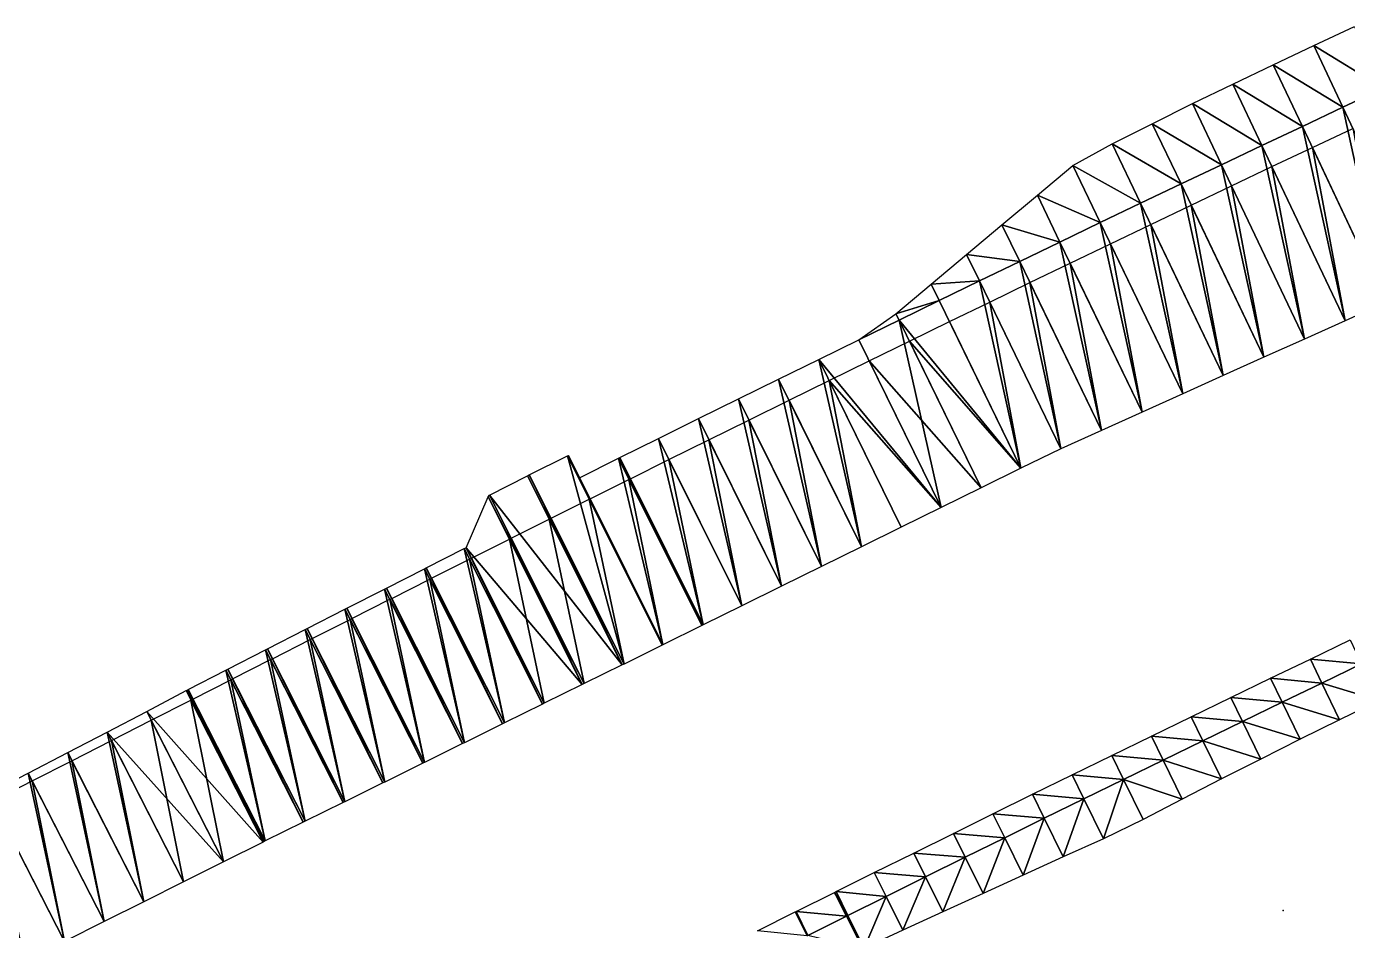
# Model space of a CAD drawing. Header units: metres. Extents: x 1882598 to 1885460, y 3171405 to 3171756.
# Drawn here: x 1882977.83 to 1883007.59, y 3171549.77 to 3171570.13 of the extents above; entities that cross this region are included whole.
import ezdxf

# ---------------------------------------------------------------- set-up
doc = ezdxf.new("R2010")
doc.units = ezdxf.units.M
doc.header["$MEASUREMENT"] = 0
doc.layers.add('Triangles surfaces projet', color=7, linetype='Continuous', true_color=0x848484)

msp = doc.modelspace()

# ---------------------------------------------------------------- linework, layer by layer
msp.add_point((1883006.136, 3171550.226, 154.496))
at = {"layer": 'Triangles surfaces projet'}
for points in [[(1883006.829, 3171569.699, 152.492), (1883007.744, 3171570.131, 152.474), (1883008.397, 3171568.739, 153.499), (1883006.829, 3171569.699, 152.492)], [(1883006.829, 3171569.699, 152.492), (1883007.484, 3171568.31, 153.515), (1883005.916, 3171569.265, 152.51), (1883006.829, 3171569.699, 152.492)], [(1883008.397, 3171568.739, 153.499), (1883007.484, 3171568.31, 153.515), (1883006.829, 3171569.699, 152.492), (1883008.397, 3171568.739, 153.499)], [(1883005.916, 3171569.265, 152.51), (1883006.571, 3171567.88, 153.531), (1883005.003, 3171568.83, 152.528), (1883005.916, 3171569.265, 152.51)], [(1883006.571, 3171567.88, 153.531), (1883005.916, 3171569.265, 152.51), (1883007.484, 3171568.31, 153.515), (1883006.571, 3171567.88, 153.531)], [(1883005.659, 3171567.449, 153.547), (1883004.093, 3171568.392, 152.548), (1883005.003, 3171568.83, 152.528), (1883005.659, 3171567.449, 153.547)], [(1883005.659, 3171567.449, 153.547), (1883005.003, 3171568.83, 152.528), (1883006.571, 3171567.88, 153.531), (1883005.659, 3171567.449, 153.547)], [(1883009.36, 3171564.329, 153.517), (1883007.484, 3171568.31, 153.515), (1883008.397, 3171568.739, 153.499), (1883009.36, 3171564.329, 153.517)], [(1883004.748, 3171567.017, 153.563), (1883003.189, 3171567.941, 152.576), (1883004.093, 3171568.392, 152.548), (1883004.748, 3171567.017, 153.563)], [(1883004.748, 3171567.017, 153.563), (1883004.093, 3171568.392, 152.548), (1883005.659, 3171567.449, 153.547), (1883004.748, 3171567.017, 153.563)], [(1883007.484, 3171568.31, 153.515), (1883008.446, 3171563.917, 153.536), (1883006.571, 3171567.88, 153.531), (1883007.484, 3171568.31, 153.515)], [(1883009.36, 3171564.329, 153.517), (1883008.446, 3171563.917, 153.536), (1883007.484, 3171568.31, 153.515), (1883009.36, 3171564.329, 153.517)], [(1883003.838, 3171566.583, 153.579), (1883002.285, 3171567.489, 152.604), (1883003.189, 3171567.941, 152.576), (1883003.838, 3171566.583, 153.579)], [(1883004.748, 3171567.017, 153.563), (1883003.838, 3171566.583, 153.579), (1883003.189, 3171567.941, 152.576), (1883004.748, 3171567.017, 153.563)], [(1883005.659, 3171567.449, 153.547), (1883006.571, 3171567.88, 153.531), (1883007.532, 3171563.505, 153.554), (1883005.659, 3171567.449, 153.547)], [(1883007.532, 3171563.505, 153.554), (1883006.571, 3171567.88, 153.531), (1883008.446, 3171563.917, 153.536), (1883007.532, 3171563.505, 153.554)], [(1883007.708, 3171567.835, 153.865), (1883008.446, 3171563.917, 153.886), (1883006.796, 3171567.405, 153.882), (1883007.708, 3171567.835, 153.865)], [(1883002.285, 3171567.489, 152.604), (1883002.928, 3171566.149, 153.595), (1883001.402, 3171566.996, 152.662), (1883002.285, 3171567.489, 152.604)], [(1883003.838, 3171566.583, 153.579), (1883002.928, 3171566.149, 153.595), (1883002.285, 3171567.489, 152.604), (1883003.838, 3171566.583, 153.579)], [(1883005.659, 3171567.449, 153.547), (1883006.618, 3171563.092, 153.572), (1883004.748, 3171567.017, 153.563), (1883005.659, 3171567.449, 153.547)], [(1883006.618, 3171563.092, 153.572), (1883005.659, 3171567.449, 153.547), (1883007.532, 3171563.505, 153.554), (1883006.618, 3171563.092, 153.572)], [(1883006.796, 3171567.405, 153.882), (1883007.532, 3171563.505, 153.904), (1883005.885, 3171566.974, 153.898), (1883006.796, 3171567.405, 153.882)], [(1883008.446, 3171563.917, 153.886), (1883007.532, 3171563.505, 153.904), (1883006.796, 3171567.405, 153.882), (1883008.446, 3171563.917, 153.886)], [(1883000.602, 3171566.33, 152.847), (1883001.402, 3171566.996, 152.662), (1883002.019, 3171565.713, 153.611), (1883000.602, 3171566.33, 152.847)], [(1883001.402, 3171566.996, 152.662), (1883002.928, 3171566.149, 153.595), (1883002.019, 3171565.713, 153.611), (1883001.402, 3171566.996, 152.662)], [(1883004.748, 3171567.017, 153.563), (1883005.704, 3171562.68, 153.59), (1883003.838, 3171566.583, 153.579), (1883004.748, 3171567.017, 153.563)], [(1883005.704, 3171562.68, 153.59), (1883004.748, 3171567.017, 153.563), (1883006.618, 3171563.092, 153.572), (1883005.704, 3171562.68, 153.59)], [(1883005.885, 3171566.974, 153.898), (1883006.618, 3171563.092, 153.922), (1883004.975, 3171566.542, 153.914), (1883005.885, 3171566.974, 153.898)], [(1883007.532, 3171563.505, 153.904), (1883006.618, 3171563.092, 153.922), (1883005.885, 3171566.974, 153.898), (1883007.532, 3171563.505, 153.904)], [(1883002.928, 3171566.149, 153.595), (1883003.838, 3171566.583, 153.579), (1883004.79, 3171562.268, 153.609), (1883002.928, 3171566.149, 153.595)], [(1883004.79, 3171562.268, 153.609), (1883003.838, 3171566.583, 153.579), (1883005.704, 3171562.68, 153.59), (1883004.79, 3171562.268, 153.609)], [(1883004.975, 3171566.542, 153.914), (1883005.704, 3171562.68, 153.94), (1883004.065, 3171566.108, 153.931), (1883004.975, 3171566.542, 153.914)], [(1883006.618, 3171563.092, 153.922), (1883005.704, 3171562.68, 153.94), (1883004.975, 3171566.542, 153.914), (1883006.618, 3171563.092, 153.922)], [(1883000.602, 3171566.33, 152.847), (1883001.111, 3171565.276, 153.627), (1882999.803, 3171565.664, 153.032), (1883000.602, 3171566.33, 152.847)], [(1883000.602, 3171566.33, 152.847), (1883002.019, 3171565.713, 153.611), (1883001.111, 3171565.276, 153.627), (1883000.602, 3171566.33, 152.847)], [(1883003.876, 3171561.856, 153.627), (1883002.019, 3171565.713, 153.611), (1883002.928, 3171566.149, 153.595), (1883003.876, 3171561.856, 153.627)], [(1883002.928, 3171566.149, 153.595), (1883004.79, 3171562.268, 153.609), (1883003.876, 3171561.856, 153.627), (1883002.928, 3171566.149, 153.595)], [(1883004.065, 3171566.108, 153.931), (1883004.79, 3171562.268, 153.959), (1883003.156, 3171565.673, 153.947), (1883004.065, 3171566.108, 153.931)], [(1883005.704, 3171562.68, 153.94), (1883004.79, 3171562.268, 153.959), (1883004.065, 3171566.108, 153.931), (1883005.704, 3171562.68, 153.94)], [(1883000.204, 3171564.838, 153.644), (1882999.006, 3171564.997, 153.216), (1882999.803, 3171565.664, 153.032), (1883000.204, 3171564.838, 153.644)], [(1883001.111, 3171565.276, 153.627), (1883000.204, 3171564.838, 153.644), (1882999.803, 3171565.664, 153.032), (1883001.111, 3171565.276, 153.627)], [(1883002.019, 3171565.713, 153.611), (1883002.962, 3171561.444, 153.645), (1883001.111, 3171565.276, 153.627), (1883002.019, 3171565.713, 153.611)], [(1883003.876, 3171561.856, 153.627), (1883002.962, 3171561.444, 153.645), (1883002.019, 3171565.713, 153.611), (1883003.876, 3171561.856, 153.627)], [(1883003.156, 3171565.673, 153.947), (1883003.876, 3171561.856, 153.977), (1883002.248, 3171565.237, 153.963), (1883003.156, 3171565.673, 153.947)], [(1883004.79, 3171562.268, 153.959), (1883003.876, 3171561.856, 153.977), (1883003.156, 3171565.673, 153.947), (1883004.79, 3171562.268, 153.959)], [(1883002.048, 3171561.031, 153.663), (1883000.204, 3171564.838, 153.644), (1883001.111, 3171565.276, 153.627), (1883002.048, 3171561.031, 153.663)], [(1883001.111, 3171565.276, 153.627), (1883002.962, 3171561.444, 153.645), (1883002.048, 3171561.031, 153.663), (1883001.111, 3171565.276, 153.627)], [(1883002.248, 3171565.237, 153.963), (1883002.962, 3171561.444, 153.995), (1883001.341, 3171564.8, 153.98), (1883002.248, 3171565.237, 153.963)], [(1883003.876, 3171561.856, 153.977), (1883002.962, 3171561.444, 153.995), (1883002.248, 3171565.237, 153.963), (1883003.876, 3171561.856, 153.977)], [(1882999.297, 3171564.399, 153.66), (1882998.21, 3171564.33, 153.401), (1882999.006, 3171564.997, 153.216), (1882999.297, 3171564.399, 153.66)], [(1882999.297, 3171564.399, 153.66), (1882999.006, 3171564.997, 153.216), (1883000.204, 3171564.838, 153.644), (1882999.297, 3171564.399, 153.66)], [(1883001.134, 3171560.619, 153.681), (1882999.297, 3171564.399, 153.66), (1883000.204, 3171564.838, 153.644), (1883001.134, 3171560.619, 153.681)], [(1883000.204, 3171564.838, 153.644), (1883002.048, 3171561.031, 153.663), (1883001.134, 3171560.619, 153.681), (1883000.204, 3171564.838, 153.644)], [(1883001.341, 3171564.8, 153.98), (1883002.048, 3171561.031, 154.013), (1883000.434, 3171564.362, 153.996), (1883001.341, 3171564.8, 153.98)], [(1883002.962, 3171561.444, 153.995), (1883002.048, 3171561.031, 154.013), (1883001.341, 3171564.8, 153.98), (1883002.962, 3171561.444, 153.995)], [(1882998.21, 3171564.33, 153.401), (1882998.391, 3171563.959, 153.676), (1882997.415, 3171563.662, 153.585), (1882998.21, 3171564.33, 153.401)], [(1882998.391, 3171563.959, 153.676), (1882998.21, 3171564.33, 153.401), (1882999.297, 3171564.399, 153.66), (1882998.391, 3171563.959, 153.676)], [(1882999.297, 3171564.399, 153.66), (1883000.233, 3171560.182, 153.7), (1882998.391, 3171563.959, 153.676), (1882999.297, 3171564.399, 153.66)], [(1883001.134, 3171560.619, 153.681), (1883000.233, 3171560.182, 153.7), (1882999.297, 3171564.399, 153.66), (1883001.134, 3171560.619, 153.681)], [(1883000.434, 3171564.362, 153.996), (1883001.134, 3171560.619, 154.031), (1882999.528, 3171563.923, 154.012), (1883000.434, 3171564.362, 153.996)], [(1883002.048, 3171561.031, 154.013), (1883001.134, 3171560.619, 154.031), (1883000.434, 3171564.362, 153.996), (1883002.048, 3171561.031, 154.013)], [(1882997.485, 3171563.518, 153.692), (1882997.415, 3171563.662, 153.585), (1882998.391, 3171563.959, 153.676), (1882997.485, 3171563.518, 153.692)], [(1882997.485, 3171563.518, 153.692), (1882998.391, 3171563.959, 153.676), (1883000.233, 3171560.182, 153.7), (1882997.485, 3171563.518, 153.692)], [(1882999.528, 3171563.923, 154.012), (1883000.233, 3171560.182, 154.05), (1882998.623, 3171563.483, 154.029), (1882999.528, 3171563.923, 154.012)], [(1883001.134, 3171560.619, 154.031), (1883000.233, 3171560.182, 154.05), (1882999.528, 3171563.923, 154.012), (1883001.134, 3171560.619, 154.031)], [(1882997.415, 3171563.662, 153.585), (1882997.485, 3171563.518, 153.692), (1882996.581, 3171563.076, 153.708), (1882997.415, 3171563.662, 153.585)], [(1882998.435, 3171559.296, 153.736), (1882996.581, 3171563.076, 153.708), (1882997.485, 3171563.518, 153.692), (1882998.435, 3171559.296, 153.736)], [(1883000.233, 3171560.182, 153.7), (1882999.334, 3171559.739, 153.718), (1882997.485, 3171563.518, 153.692), (1883000.233, 3171560.182, 153.7)], [(1882998.435, 3171559.296, 153.736), (1882997.485, 3171563.518, 153.692), (1882999.334, 3171559.739, 153.718), (1882998.435, 3171559.296, 153.736)], [(1882998.623, 3171563.483, 154.029), (1883000.233, 3171560.182, 154.05), (1882997.718, 3171563.042, 154.045), (1882998.623, 3171563.483, 154.029)], [(1882998.435, 3171559.296, 153.736), (1882995.677, 3171562.633, 153.724), (1882996.581, 3171563.076, 153.708), (1882998.435, 3171559.296, 153.736)], [(1882997.718, 3171563.042, 154.045), (1882999.334, 3171559.739, 154.068), (1882996.814, 3171562.6, 154.061), (1882997.718, 3171563.042, 154.045)], [(1883000.233, 3171560.182, 154.05), (1882999.334, 3171559.739, 154.068), (1882997.718, 3171563.042, 154.045), (1883000.233, 3171560.182, 154.05)], [(1882996.637, 3171558.409, 153.773), (1882994.773, 3171562.189, 153.74), (1882995.677, 3171562.633, 153.724), (1882996.637, 3171558.409, 153.773)], [(1882997.536, 3171558.852, 153.755), (1882995.677, 3171562.633, 153.724), (1882998.435, 3171559.296, 153.736), (1882997.536, 3171558.852, 153.755)], [(1882996.637, 3171558.409, 153.773), (1882995.677, 3171562.633, 153.724), (1882997.536, 3171558.852, 153.755), (1882996.637, 3171558.409, 153.773)], [(1882996.814, 3171562.6, 154.061), (1882998.435, 3171559.296, 154.086), (1882995.911, 3171562.157, 154.078), (1882996.814, 3171562.6, 154.061)], [(1882999.334, 3171559.739, 154.068), (1882998.435, 3171559.296, 154.086), (1882996.814, 3171562.6, 154.061), (1882999.334, 3171559.739, 154.068)], [(1882994.773, 3171562.189, 153.74), (1882995.739, 3171557.966, 153.791), (1882993.871, 3171561.745, 153.756), (1882994.773, 3171562.189, 153.74)], [(1882995.739, 3171557.966, 153.791), (1882994.773, 3171562.189, 153.74), (1882996.637, 3171558.409, 153.773), (1882995.739, 3171557.966, 153.791)], [(1882995.911, 3171562.157, 154.078), (1882996.637, 3171558.409, 154.123), (1882995.008, 3171561.713, 154.094), (1882995.911, 3171562.157, 154.078)], [(1882997.536, 3171558.852, 154.105), (1882996.637, 3171558.409, 154.123), (1882995.911, 3171562.157, 154.078), (1882997.536, 3171558.852, 154.105)], [(1882998.435, 3171559.296, 154.086), (1882997.536, 3171558.852, 154.105), (1882995.911, 3171562.157, 154.078), (1882998.435, 3171559.296, 154.086)], [(1882993.871, 3171561.745, 153.756), (1882994.84, 3171557.523, 153.809), (1882992.968, 3171561.299, 153.772), (1882993.871, 3171561.745, 153.756)], [(1882995.739, 3171557.966, 153.791), (1882994.84, 3171557.523, 153.809), (1882993.871, 3171561.745, 153.756), (1882995.739, 3171557.966, 153.791)], [(1882995.008, 3171561.713, 154.094), (1882995.739, 3171557.966, 154.141), (1882994.106, 3171561.268, 154.111), (1882995.008, 3171561.713, 154.094)], [(1882996.637, 3171558.409, 154.123), (1882995.739, 3171557.966, 154.141), (1882995.008, 3171561.713, 154.094), (1882996.637, 3171558.409, 154.123)], [(1882992.067, 3171560.853, 153.788), (1882992.968, 3171561.299, 153.772), (1882993.942, 3171557.08, 153.828), (1882992.067, 3171560.853, 153.788)], [(1882994.84, 3171557.523, 153.809), (1882993.942, 3171557.08, 153.828), (1882992.968, 3171561.299, 153.772), (1882994.84, 3171557.523, 153.809)], [(1882994.106, 3171561.268, 154.111), (1882994.84, 3171557.523, 154.159), (1882993.205, 3171560.822, 154.127), (1882994.106, 3171561.268, 154.111)], [(1882995.739, 3171557.966, 154.141), (1882994.84, 3171557.523, 154.159), (1882994.106, 3171561.268, 154.111), (1882995.739, 3171557.966, 154.141)], [(1882993.077, 3171556.654, 153.845), (1882991.2, 3171560.422, 153.804), (1882992.067, 3171560.853, 153.788), (1882993.077, 3171556.654, 153.845)], [(1882992.067, 3171560.853, 153.788), (1882993.942, 3171557.08, 153.828), (1882993.077, 3171556.654, 153.845), (1882992.067, 3171560.853, 153.788)], [(1882993.205, 3171560.822, 154.127), (1882993.942, 3171557.08, 154.178), (1882992.304, 3171560.376, 154.143), (1882993.205, 3171560.822, 154.127)], [(1882994.84, 3171557.523, 154.159), (1882993.942, 3171557.08, 154.178), (1882993.205, 3171560.822, 154.127), (1882994.84, 3171557.523, 154.159)], [(1882989.158, 3171560.035, 153.828), (1882990.018, 3171560.461, 153.814), (1882991.291, 3171555.773, 153.88), (1882989.158, 3171560.035, 153.828)], [(1882990.018, 3171560.461, 153.814), (1882990.037, 3171560.47, 153.814), (1882992.148, 3171556.196, 153.864), (1882990.018, 3171560.461, 153.814)], [(1882991.291, 3171555.773, 153.88), (1882990.018, 3171560.461, 153.814), (1882992.148, 3171556.196, 153.864), (1882991.291, 3171555.773, 153.88)], [(1882992.148, 3171556.196, 153.864), (1882990.037, 3171560.47, 153.814), (1882992.167, 3171556.205, 153.863), (1882992.148, 3171556.196, 153.864)], [(1882991.166, 3171560.405, 153.804), (1882992.167, 3171556.205, 153.863), (1882990.288, 3171559.969, 153.82), (1882991.166, 3171560.405, 153.804)], [(1882991.166, 3171560.405, 153.804), (1882991.2, 3171560.422, 153.804), (1882993.043, 3171556.637, 153.846), (1882991.166, 3171560.405, 153.804)], [(1882992.167, 3171556.205, 153.863), (1882991.166, 3171560.405, 153.804), (1882993.043, 3171556.637, 153.846), (1882992.167, 3171556.205, 153.863)], [(1882993.077, 3171556.654, 153.845), (1882993.043, 3171556.637, 153.846), (1882991.2, 3171560.422, 153.804), (1882993.077, 3171556.654, 153.845)], [(1882992.304, 3171560.376, 154.143), (1882993.077, 3171556.654, 154.195), (1882991.437, 3171559.945, 154.159), (1882992.304, 3171560.376, 154.143)], [(1882993.942, 3171557.08, 154.178), (1882993.077, 3171556.654, 154.195), (1882992.304, 3171560.376, 154.143), (1882993.942, 3171557.08, 154.178)], [(1882989.117, 3171560.014, 153.829), (1882991.249, 3171555.753, 153.881), (1882988.263, 3171559.577, 153.843), (1882989.117, 3171560.014, 153.829)], [(1882989.117, 3171560.014, 153.829), (1882989.158, 3171560.035, 153.828), (1882991.249, 3171555.753, 153.881), (1882989.117, 3171560.014, 153.829)], [(1882989.158, 3171560.035, 153.828), (1882991.291, 3171555.773, 153.88), (1882991.249, 3171555.753, 153.881), (1882989.158, 3171560.035, 153.828)], [(1882991.403, 3171559.928, 154.16), (1882992.167, 3171556.205, 154.213), (1882990.526, 3171559.491, 154.175), (1882991.403, 3171559.928, 154.16)], [(1882991.437, 3171559.945, 154.159), (1882993.043, 3171556.637, 154.196), (1882991.403, 3171559.928, 154.16), (1882991.437, 3171559.945, 154.159)], [(1882993.043, 3171556.637, 154.196), (1882992.167, 3171556.205, 154.213), (1882991.403, 3171559.928, 154.16), (1882993.043, 3171556.637, 154.196)], [(1882993.077, 3171556.654, 154.195), (1882993.043, 3171556.637, 154.196), (1882991.437, 3171559.945, 154.159), (1882993.077, 3171556.654, 154.195)], [(1882988.229, 3171559.541, 153.844), (1882990.351, 3171555.31, 153.898), (1882987.733, 3171558.392, 153.867), (1882988.229, 3171559.541, 153.844)], [(1882990.393, 3171555.331, 153.897), (1882988.229, 3171559.541, 153.844), (1882988.263, 3171559.577, 153.843), (1882990.393, 3171555.331, 153.897)], [(1882988.229, 3171559.541, 153.844), (1882990.393, 3171555.331, 153.897), (1882990.351, 3171555.31, 153.898), (1882988.229, 3171559.541, 153.844)], [(1882991.249, 3171555.753, 153.881), (1882990.393, 3171555.331, 153.897), (1882988.263, 3171559.577, 153.843), (1882991.249, 3171555.753, 153.881)], [(1882990.507, 3171559.482, 154.176), (1882991.291, 3171555.773, 154.23), (1882989.649, 3171559.054, 154.19), (1882990.507, 3171559.482, 154.176)], [(1882990.526, 3171559.491, 154.175), (1882992.148, 3171556.196, 154.214), (1882990.507, 3171559.482, 154.176), (1882990.526, 3171559.491, 154.175)], [(1882992.148, 3171556.196, 154.214), (1882991.291, 3171555.773, 154.23), (1882990.507, 3171559.482, 154.176), (1882992.148, 3171556.196, 154.214)], [(1882992.167, 3171556.205, 154.213), (1882992.148, 3171556.196, 154.214), (1882990.526, 3171559.491, 154.175), (1882992.167, 3171556.205, 154.213)], [(1882989.608, 3171559.033, 154.191), (1882990.393, 3171555.331, 154.247), (1882988.751, 3171558.604, 154.205), (1882989.608, 3171559.033, 154.191)], [(1882989.649, 3171559.054, 154.19), (1882991.249, 3171555.753, 154.231), (1882989.608, 3171559.033, 154.191), (1882989.649, 3171559.054, 154.19)], [(1882991.249, 3171555.753, 154.231), (1882990.393, 3171555.331, 154.247), (1882989.608, 3171559.033, 154.191), (1882991.249, 3171555.753, 154.231)], [(1882991.291, 3171555.773, 154.23), (1882991.249, 3171555.753, 154.231), (1882989.649, 3171559.054, 154.19), (1882991.291, 3171555.773, 154.23)], [(1882988.709, 3171558.583, 154.206), (1882989.494, 3171554.888, 154.264), (1882987.853, 3171558.154, 154.22), (1882988.709, 3171558.583, 154.206)], [(1882988.751, 3171558.604, 154.205), (1882990.351, 3171555.31, 154.248), (1882988.709, 3171558.583, 154.206), (1882988.751, 3171558.604, 154.205)], [(1882990.351, 3171555.31, 154.248), (1882989.494, 3171554.888, 154.264), (1882988.709, 3171558.583, 154.206), (1882990.351, 3171555.31, 154.248)], [(1882990.393, 3171555.331, 154.247), (1882990.351, 3171555.31, 154.248), (1882988.751, 3171558.604, 154.205), (1882990.393, 3171555.331, 154.247)], [(1882988.596, 3171554.445, 153.93), (1882986.836, 3171557.938, 153.881), (1882987.691, 3171558.371, 153.868), (1882988.596, 3171554.445, 153.93)], [(1882989.453, 3171554.867, 153.915), (1882987.691, 3171558.371, 153.868), (1882987.733, 3171558.392, 153.867), (1882989.453, 3171554.867, 153.915)], [(1882988.596, 3171554.445, 153.93), (1882987.691, 3171558.371, 153.868), (1882989.453, 3171554.867, 153.915), (1882988.596, 3171554.445, 153.93)], [(1882990.351, 3171555.31, 153.898), (1882989.494, 3171554.888, 153.914), (1882987.733, 3171558.392, 153.867), (1882990.351, 3171555.31, 153.898)], [(1882989.494, 3171554.888, 153.914), (1882989.453, 3171554.867, 153.915), (1882987.733, 3171558.392, 153.867), (1882989.494, 3171554.888, 153.914)], [(1882986.795, 3171557.917, 153.882), (1882987.698, 3171554.002, 153.946), (1882985.941, 3171557.484, 153.895), (1882986.795, 3171557.917, 153.882)], [(1882988.554, 3171554.424, 153.931), (1882986.795, 3171557.917, 153.882), (1882986.836, 3171557.938, 153.881), (1882988.554, 3171554.424, 153.931)], [(1882988.554, 3171554.424, 153.931), (1882987.698, 3171554.002, 153.946), (1882986.795, 3171557.917, 153.882), (1882988.554, 3171554.424, 153.931)], [(1882988.596, 3171554.445, 153.93), (1882988.554, 3171554.424, 153.931), (1882986.836, 3171557.938, 153.881), (1882988.596, 3171554.445, 153.93)], [(1882987.811, 3171558.133, 154.221), (1882988.596, 3171554.445, 154.28), (1882986.955, 3171557.703, 154.235), (1882987.811, 3171558.133, 154.221)], [(1882987.853, 3171558.154, 154.22), (1882989.453, 3171554.867, 154.265), (1882987.811, 3171558.133, 154.221), (1882987.853, 3171558.154, 154.22)], [(1882989.453, 3171554.867, 154.265), (1882988.596, 3171554.445, 154.28), (1882987.811, 3171558.133, 154.221), (1882989.453, 3171554.867, 154.265)], [(1882989.494, 3171554.888, 154.264), (1882989.453, 3171554.867, 154.265), (1882987.853, 3171558.154, 154.22), (1882989.494, 3171554.888, 154.264)], [(1882986.913, 3171557.682, 154.235), (1882987.698, 3171554.002, 154.296), (1882986.058, 3171557.251, 154.249), (1882986.913, 3171557.682, 154.235)], [(1882986.955, 3171557.703, 154.235), (1882988.554, 3171554.424, 154.281), (1882986.913, 3171557.682, 154.235), (1882986.955, 3171557.703, 154.235)], [(1882988.554, 3171554.424, 154.281), (1882987.698, 3171554.002, 154.296), (1882986.913, 3171557.682, 154.235), (1882988.554, 3171554.424, 154.281)], [(1882988.596, 3171554.445, 154.28), (1882988.554, 3171554.424, 154.281), (1882986.955, 3171557.703, 154.235), (1882988.596, 3171554.445, 154.28)], [(1882985.899, 3171557.462, 153.896), (1882986.799, 3171553.559, 153.962), (1882985.046, 3171557.028, 153.909), (1882985.899, 3171557.462, 153.896)], [(1882985.899, 3171557.462, 153.896), (1882985.941, 3171557.484, 153.895), (1882987.656, 3171553.981, 153.947), (1882985.899, 3171557.462, 153.896)], [(1882987.656, 3171553.981, 153.947), (1882986.799, 3171553.559, 153.962), (1882985.899, 3171557.462, 153.896), (1882987.656, 3171553.981, 153.947)], [(1882987.698, 3171554.002, 153.946), (1882987.656, 3171553.981, 153.947), (1882985.941, 3171557.484, 153.895), (1882987.698, 3171554.002, 153.946)], [(1882985.004, 3171557.007, 153.91), (1882985.046, 3171557.028, 153.909), (1882986.758, 3171553.538, 153.962), (1882985.004, 3171557.007, 153.91)], [(1882986.799, 3171553.559, 153.962), (1882986.758, 3171553.538, 153.962), (1882985.046, 3171557.028, 153.909), (1882986.799, 3171553.559, 153.962)], [(1882986.016, 3171557.23, 154.249), (1882986.799, 3171553.559, 154.312), (1882985.161, 3171556.799, 154.263), (1882986.016, 3171557.23, 154.249)], [(1882986.058, 3171557.251, 154.249), (1882987.656, 3171553.981, 154.297), (1882986.016, 3171557.23, 154.249), (1882986.058, 3171557.251, 154.249)], [(1882987.656, 3171553.981, 154.297), (1882986.799, 3171553.559, 154.312), (1882986.016, 3171557.23, 154.249), (1882987.656, 3171553.981, 154.297)], [(1882987.698, 3171554.002, 154.296), (1882987.656, 3171553.981, 154.297), (1882986.058, 3171557.251, 154.249), (1882987.698, 3171554.002, 154.296)], [(1882985.901, 3171553.116, 153.977), (1882984.151, 3171556.571, 153.923), (1882985.004, 3171557.007, 153.91), (1882985.901, 3171553.116, 153.977)], [(1882985.12, 3171556.778, 154.263), (1882985.901, 3171553.116, 154.327), (1882984.265, 3171556.346, 154.277), (1882985.12, 3171556.778, 154.263)], [(1882985.004, 3171557.007, 153.91), (1882986.758, 3171553.538, 153.962), (1882985.901, 3171553.116, 153.977), (1882985.004, 3171557.007, 153.91)], [(1882985.161, 3171556.799, 154.263), (1882986.758, 3171553.538, 154.312), (1882985.12, 3171556.778, 154.263), (1882985.161, 3171556.799, 154.263)], [(1882986.758, 3171553.538, 154.312), (1882985.901, 3171553.116, 154.327), (1882985.12, 3171556.778, 154.263), (1882986.758, 3171553.538, 154.312)], [(1882986.799, 3171553.559, 154.312), (1882986.758, 3171553.538, 154.312), (1882985.161, 3171556.799, 154.263), (1882986.799, 3171553.559, 154.312)], [(1882985.003, 3171552.673, 153.993), (1882983.257, 3171556.114, 153.937), (1882984.11, 3171556.55, 153.924), (1882985.003, 3171552.673, 153.993)], [(1882985.859, 3171553.096, 153.978), (1882984.11, 3171556.55, 153.924), (1882984.151, 3171556.571, 153.923), (1882985.859, 3171553.096, 153.978)], [(1882985.859, 3171553.096, 153.978), (1882985.003, 3171552.673, 153.993), (1882984.11, 3171556.55, 153.924), (1882985.859, 3171553.096, 153.978)], [(1882985.859, 3171553.096, 153.978), (1882984.151, 3171556.571, 153.923), (1882985.901, 3171553.116, 153.977), (1882985.859, 3171553.096, 153.978)], [(1882984.224, 3171556.325, 154.277), (1882985.003, 3171552.673, 154.343), (1882983.369, 3171555.893, 154.29), (1882984.224, 3171556.325, 154.277)], [(1882984.265, 3171556.346, 154.277), (1882985.859, 3171553.096, 154.328), (1882984.224, 3171556.325, 154.277), (1882984.265, 3171556.346, 154.277)], [(1882985.859, 3171553.096, 154.328), (1882985.003, 3171552.673, 154.343), (1882984.224, 3171556.325, 154.277), (1882985.859, 3171553.096, 154.328)], [(1882985.901, 3171553.116, 154.327), (1882985.859, 3171553.096, 154.328), (1882984.265, 3171556.346, 154.277), (1882985.901, 3171553.116, 154.327)], [(1883007.906, 3171555.774, 153.929), (1883006.751, 3171555.885, 153.972), (1883007.647, 3171556.315, 153.953), (1883007.906, 3171555.774, 153.929)], [(1882982.364, 3171555.656, 153.951), (1882983.216, 3171556.093, 153.938), (1882984.105, 3171552.231, 154.009), (1882982.364, 3171555.656, 153.951)], [(1882983.328, 3171555.872, 154.291), (1882984.105, 3171552.231, 154.359), (1882982.474, 3171555.439, 154.304), (1882983.328, 3171555.872, 154.291)], [(1882983.257, 3171556.114, 153.937), (1882984.961, 3171552.653, 153.994), (1882983.216, 3171556.093, 153.938), (1882983.257, 3171556.114, 153.937)], [(1882984.961, 3171552.653, 153.994), (1882984.105, 3171552.231, 154.009), (1882983.216, 3171556.093, 153.938), (1882984.961, 3171552.653, 153.994)], [(1882985.003, 3171552.673, 153.993), (1882984.961, 3171552.653, 153.994), (1882983.257, 3171556.114, 153.937), (1882985.003, 3171552.673, 153.993)], [(1882983.369, 3171555.893, 154.29), (1882984.961, 3171552.653, 154.344), (1882983.328, 3171555.872, 154.291), (1882983.369, 3171555.893, 154.29)], [(1882984.961, 3171552.653, 154.344), (1882984.105, 3171552.231, 154.359), (1882983.328, 3171555.872, 154.291), (1882984.961, 3171552.653, 154.344)], [(1882985.003, 3171552.673, 154.343), (1882984.961, 3171552.653, 154.344), (1882983.369, 3171555.893, 154.29), (1882985.003, 3171552.673, 154.343)], [(1883005.856, 3171555.453, 153.992), (1883006.751, 3171555.885, 153.972), (1883007.011, 3171555.344, 153.948), (1883005.856, 3171555.453, 153.992)], [(1883007.011, 3171555.344, 153.948), (1883006.751, 3171555.885, 153.972), (1883007.906, 3171555.774, 153.929), (1883007.011, 3171555.344, 153.948)], [(1882982.322, 3171555.635, 153.951), (1882983.207, 3171551.788, 154.024), (1882981.471, 3171555.197, 153.965), (1882982.322, 3171555.635, 153.951)], [(1882984.063, 3171552.21, 154.009), (1882982.322, 3171555.635, 153.951), (1882982.364, 3171555.656, 153.951), (1882984.063, 3171552.21, 154.009)], [(1882984.063, 3171552.21, 154.009), (1882983.207, 3171551.788, 154.024), (1882982.322, 3171555.635, 153.951), (1882984.063, 3171552.21, 154.009)], [(1882984.105, 3171552.231, 154.009), (1882984.063, 3171552.21, 154.009), (1882982.364, 3171555.656, 153.951), (1882984.105, 3171552.231, 154.009)], [(1883007.906, 3171555.774, 153.929), (1883008.3, 3171554.954, 153.323), (1883007.011, 3171555.344, 153.948), (1883007.906, 3171555.774, 153.929)], [(1882982.433, 3171555.418, 154.305), (1882983.207, 3171551.788, 154.374), (1882981.579, 3171554.984, 154.319), (1882982.433, 3171555.418, 154.305)], [(1882982.474, 3171555.439, 154.304), (1882984.063, 3171552.21, 154.359), (1882982.433, 3171555.418, 154.305), (1882982.474, 3171555.439, 154.304)], [(1882984.063, 3171552.21, 154.359), (1882983.207, 3171551.788, 154.374), (1882982.433, 3171555.418, 154.305), (1882984.063, 3171552.21, 154.359)], [(1882984.105, 3171552.231, 154.359), (1882984.063, 3171552.21, 154.359), (1882982.474, 3171555.439, 154.304), (1882984.105, 3171552.231, 154.359)], [(1883005.856, 3171555.453, 153.992), (1883006.117, 3171554.913, 153.968), (1883004.961, 3171555.02, 154.011), (1883005.856, 3171555.453, 153.992)], [(1883006.117, 3171554.913, 153.968), (1883005.856, 3171555.453, 153.992), (1883007.011, 3171555.344, 153.948), (1883006.117, 3171554.913, 153.968)], [(1883007.409, 3171554.519, 153.338), (1883006.117, 3171554.913, 153.968), (1883007.011, 3171555.344, 153.948), (1883007.409, 3171554.519, 153.338)], [(1883008.3, 3171554.954, 153.323), (1883007.409, 3171554.519, 153.338), (1883007.011, 3171555.344, 153.948), (1883008.3, 3171554.954, 153.323)], [(1882980.539, 3171554.706, 153.98), (1882981.427, 3171555.174, 153.966), (1882983.162, 3171551.765, 154.025), (1882980.539, 3171554.706, 153.98)], [(1882981.535, 3171554.962, 154.319), (1882982.266, 3171551.317, 154.391), (1882980.64, 3171554.507, 154.334), (1882981.535, 3171554.962, 154.319)], [(1882981.449, 3171555.185, 153.965), (1882983.184, 3171551.777, 154.025), (1882981.427, 3171555.174, 153.966), (1882981.449, 3171555.185, 153.965)], [(1882983.162, 3171551.765, 154.025), (1882981.427, 3171555.174, 153.966), (1882983.184, 3171551.777, 154.025), (1882983.162, 3171551.765, 154.025)], [(1882981.449, 3171555.185, 153.965), (1882981.471, 3171555.197, 153.965), (1882983.207, 3171551.788, 154.024), (1882981.449, 3171555.185, 153.965)], [(1882983.184, 3171551.777, 154.025), (1882981.449, 3171555.185, 153.965), (1882983.207, 3171551.788, 154.024), (1882983.184, 3171551.777, 154.025)], [(1882981.557, 3171554.973, 154.319), (1882983.162, 3171551.765, 154.375), (1882981.535, 3171554.962, 154.319), (1882981.557, 3171554.973, 154.319)], [(1882983.162, 3171551.765, 154.375), (1882982.266, 3171551.317, 154.391), (1882981.535, 3171554.962, 154.319), (1882983.162, 3171551.765, 154.375)], [(1882981.579, 3171554.984, 154.319), (1882983.184, 3171551.777, 154.375), (1882981.557, 3171554.973, 154.319), (1882981.579, 3171554.984, 154.319)], [(1882983.184, 3171551.777, 154.375), (1882983.162, 3171551.765, 154.375), (1882981.557, 3171554.973, 154.319), (1882983.184, 3171551.777, 154.375)], [(1882983.207, 3171551.788, 154.374), (1882983.184, 3171551.777, 154.375), (1882981.579, 3171554.984, 154.319), (1882983.207, 3171551.788, 154.374)], [(1883004.067, 3171554.586, 154.03), (1883004.961, 3171555.02, 154.011), (1883005.223, 3171554.48, 153.987), (1883004.067, 3171554.586, 154.03)], [(1883004.961, 3171555.02, 154.011), (1883006.117, 3171554.913, 153.968), (1883005.223, 3171554.48, 153.987), (1883004.961, 3171555.02, 154.011)], [(1882980.539, 3171554.706, 153.98), (1882982.266, 3171551.317, 154.041), (1882979.651, 3171554.239, 153.995), (1882980.539, 3171554.706, 153.98)], [(1882982.266, 3171551.317, 154.041), (1882980.539, 3171554.706, 153.98), (1882983.162, 3171551.765, 154.025), (1882982.266, 3171551.317, 154.041)], [(1883006.117, 3171554.913, 153.968), (1883006.52, 3171554.079, 153.35), (1883005.223, 3171554.48, 153.987), (1883006.117, 3171554.913, 153.968)], [(1883006.52, 3171554.079, 153.35), (1883006.117, 3171554.913, 153.968), (1883007.409, 3171554.519, 153.338), (1883006.52, 3171554.079, 153.35)], [(1882980.64, 3171554.507, 154.334), (1882981.371, 3171550.869, 154.408), (1882979.746, 3171554.051, 154.348), (1882980.64, 3171554.507, 154.334)], [(1882982.266, 3171551.317, 154.391), (1882981.371, 3171550.869, 154.408), (1882980.64, 3171554.507, 154.334), (1882982.266, 3171551.317, 154.391)], [(1883004.067, 3171554.586, 154.03), (1883004.329, 3171554.046, 154.006), (1883003.173, 3171554.151, 154.049), (1883004.067, 3171554.586, 154.03)], [(1883005.223, 3171554.48, 153.987), (1883004.329, 3171554.046, 154.006), (1883004.067, 3171554.586, 154.03), (1883005.223, 3171554.48, 153.987)], [(1883005.223, 3171554.48, 153.987), (1883005.633, 3171553.634, 153.36), (1883004.329, 3171554.046, 154.006), (1883005.223, 3171554.48, 153.987)], [(1883005.633, 3171553.634, 153.36), (1883005.223, 3171554.48, 153.987), (1883006.52, 3171554.079, 153.35), (1883005.633, 3171553.634, 153.36)], [(1882980.476, 3171550.421, 154.074), (1882978.76, 3171553.777, 154.01), (1882979.651, 3171554.239, 153.995), (1882980.476, 3171550.421, 154.074)], [(1882979.746, 3171554.051, 154.348), (1882980.476, 3171550.421, 154.424), (1882978.853, 3171553.595, 154.363), (1882979.746, 3171554.051, 154.348)], [(1882979.651, 3171554.239, 153.995), (1882982.266, 3171551.317, 154.041), (1882981.371, 3171550.869, 154.058), (1882979.651, 3171554.239, 153.995)], [(1882980.476, 3171550.421, 154.074), (1882979.651, 3171554.239, 153.995), (1882981.371, 3171550.869, 154.058), (1882980.476, 3171550.421, 154.074)], [(1882981.371, 3171550.869, 154.408), (1882980.476, 3171550.421, 154.424), (1882979.746, 3171554.051, 154.348), (1882981.371, 3171550.869, 154.408)], [(1883002.28, 3171553.714, 154.069), (1883003.173, 3171554.151, 154.049), (1883003.436, 3171553.611, 154.025), (1883002.28, 3171553.714, 154.069)], [(1883003.436, 3171553.611, 154.025), (1883003.173, 3171554.151, 154.049), (1883004.329, 3171554.046, 154.006), (1883003.436, 3171553.611, 154.025)], [(1883004.748, 3171553.184, 153.367), (1883003.436, 3171553.611, 154.025), (1883004.329, 3171554.046, 154.006), (1883004.748, 3171553.184, 153.367)], [(1883004.748, 3171553.184, 153.367), (1883004.329, 3171554.046, 154.006), (1883005.633, 3171553.634, 153.36), (1883004.748, 3171553.184, 153.367)], [(1882977.869, 3171553.316, 154.025), (1882978.76, 3171553.777, 154.01), (1882979.58, 3171549.973, 154.092), (1882977.869, 3171553.316, 154.025)], [(1882978.76, 3171553.777, 154.01), (1882980.476, 3171550.421, 154.074), (1882979.58, 3171549.973, 154.092), (1882978.76, 3171553.777, 154.01)], [(1882978.853, 3171553.595, 154.363), (1882979.58, 3171549.973, 154.442), (1882977.96, 3171553.139, 154.379), (1882978.853, 3171553.595, 154.363)], [(1882980.476, 3171550.421, 154.424), (1882979.58, 3171549.973, 154.442), (1882978.853, 3171553.595, 154.363), (1882980.476, 3171550.421, 154.424)], [(1883001.386, 3171553.277, 154.088), (1883002.28, 3171553.714, 154.069), (1883002.543, 3171553.175, 154.045), (1883001.386, 3171553.277, 154.088)], [(1883002.28, 3171553.714, 154.069), (1883003.436, 3171553.611, 154.025), (1883002.543, 3171553.175, 154.045), (1883002.28, 3171553.714, 154.069)], [(1883003.866, 3171552.729, 153.371), (1883002.543, 3171553.175, 154.045), (1883003.436, 3171553.611, 154.025), (1883003.866, 3171552.729, 153.371)], [(1883003.866, 3171552.729, 153.371), (1883003.436, 3171553.611, 154.025), (1883004.748, 3171553.184, 153.367), (1883003.866, 3171552.729, 153.371)], [(1882978.685, 3171549.525, 154.109), (1882976.979, 3171552.854, 154.041), (1882977.869, 3171553.316, 154.025), (1882978.685, 3171549.525, 154.109)], [(1882978.685, 3171549.525, 154.109), (1882977.869, 3171553.316, 154.025), (1882979.58, 3171549.973, 154.092), (1882978.685, 3171549.525, 154.109)], [(1883001.386, 3171553.277, 154.088), (1883001.651, 3171552.738, 154.064), (1883000.494, 3171552.839, 154.107), (1883001.386, 3171553.277, 154.088)], [(1883002.543, 3171553.175, 154.045), (1883001.651, 3171552.738, 154.064), (1883001.386, 3171553.277, 154.088), (1883002.543, 3171553.175, 154.045)], [(1883002.091, 3171551.84, 153.397), (1883001.651, 3171552.738, 154.064), (1883002.543, 3171553.175, 154.045), (1883002.091, 3171551.84, 153.397)], [(1883002.543, 3171553.175, 154.045), (1883002.986, 3171552.27, 153.372), (1883002.091, 3171551.84, 153.397), (1883002.543, 3171553.175, 154.045)], [(1883002.986, 3171552.27, 153.372), (1883002.543, 3171553.175, 154.045), (1883003.866, 3171552.729, 153.371), (1883002.986, 3171552.27, 153.372)], [(1882977.79, 3171549.077, 154.126), (1882976.979, 3171552.854, 154.041), (1882978.685, 3171549.525, 154.109), (1882977.79, 3171549.077, 154.126)], [(1882977.96, 3171553.139, 154.379), (1882978.685, 3171549.525, 154.459), (1882977.067, 3171552.682, 154.395), (1882977.96, 3171553.139, 154.379)], [(1882979.58, 3171549.973, 154.442), (1882978.685, 3171549.525, 154.459), (1882977.96, 3171553.139, 154.379), (1882979.58, 3171549.973, 154.442)], [(1882978.685, 3171549.525, 154.459), (1882977.79, 3171549.077, 154.476), (1882977.067, 3171552.682, 154.395), (1882978.685, 3171549.525, 154.459)], [(1883000.758, 3171552.3, 154.083), (1882999.601, 3171552.399, 154.126), (1883000.494, 3171552.839, 154.107), (1883000.758, 3171552.3, 154.083)], [(1883001.651, 3171552.738, 154.064), (1883000.758, 3171552.3, 154.083), (1883000.494, 3171552.839, 154.107), (1883001.651, 3171552.738, 154.064)], [(1883000.758, 3171552.3, 154.083), (1883001.651, 3171552.738, 154.064), (1883001.186, 3171551.43, 153.437), (1883000.758, 3171552.3, 154.083)], [(1883001.186, 3171551.43, 153.437), (1883001.651, 3171552.738, 154.064), (1883002.091, 3171551.84, 153.397), (1883001.186, 3171551.43, 153.437)], [(1882999.601, 3171552.399, 154.126), (1882999.867, 3171551.861, 154.102), (1882998.709, 3171551.959, 154.145), (1882999.601, 3171552.399, 154.126)], [(1883000.758, 3171552.3, 154.083), (1882999.867, 3171551.861, 154.102), (1882999.601, 3171552.399, 154.126), (1883000.758, 3171552.3, 154.083)], [(1883000.282, 3171551.019, 153.477), (1882999.867, 3171551.861, 154.102), (1883000.758, 3171552.3, 154.083), (1883000.282, 3171551.019, 153.477)], [(1883000.758, 3171552.3, 154.083), (1883001.186, 3171551.43, 153.437), (1883000.282, 3171551.019, 153.477), (1883000.758, 3171552.3, 154.083)], [(1882998.709, 3171551.959, 154.145), (1882998.975, 3171551.421, 154.121), (1882997.817, 3171551.517, 154.165), (1882998.709, 3171551.959, 154.145)], [(1882998.975, 3171551.421, 154.121), (1882998.709, 3171551.959, 154.145), (1882999.867, 3171551.861, 154.102), (1882998.975, 3171551.421, 154.121)], [(1882999.867, 3171551.861, 154.102), (1882999.378, 3171550.607, 153.516), (1882998.975, 3171551.421, 154.121), (1882999.867, 3171551.861, 154.102)], [(1882999.378, 3171550.607, 153.516), (1882999.867, 3171551.861, 154.102), (1883000.282, 3171551.019, 153.477), (1882999.378, 3171550.607, 153.516)], [(1882996.926, 3171551.075, 154.184), (1882997.817, 3171551.517, 154.165), (1882998.084, 3171550.98, 154.141), (1882996.926, 3171551.075, 154.184)], [(1882997.817, 3171551.517, 154.165), (1882998.975, 3171551.421, 154.121), (1882998.084, 3171550.98, 154.141), (1882997.817, 3171551.517, 154.165)], [(1882998.474, 3171550.193, 153.555), (1882998.084, 3171550.98, 154.141), (1882998.975, 3171551.421, 154.121), (1882998.474, 3171550.193, 153.555)], [(1882999.378, 3171550.607, 153.516), (1882998.474, 3171550.193, 153.555), (1882998.975, 3171551.421, 154.121), (1882999.378, 3171550.607, 153.516)], [(1882997.193, 3171550.537, 154.16), (1882996.069, 3171550.648, 154.202), (1882996.926, 3171551.075, 154.184), (1882997.193, 3171550.537, 154.16)], [(1882997.193, 3171550.537, 154.16), (1882996.926, 3171551.075, 154.184), (1882998.084, 3171550.98, 154.141), (1882997.193, 3171550.537, 154.16)], [(1882997.571, 3171549.777, 153.594), (1882997.193, 3171550.537, 154.16), (1882998.084, 3171550.98, 154.141), (1882997.571, 3171549.777, 153.594)], [(1882998.474, 3171550.193, 153.555), (1882997.571, 3171549.777, 153.594), (1882998.084, 3171550.98, 154.141), (1882998.474, 3171550.193, 153.555)], [(1882996.302, 3171550.094, 154.179), (1882995.166, 3171550.198, 154.222), (1882996.035, 3171550.631, 154.203), (1882996.302, 3171550.094, 154.179)], [(1882996.336, 3171550.111, 154.178), (1882996.035, 3171550.631, 154.203), (1882996.069, 3171550.648, 154.202), (1882996.336, 3171550.111, 154.178)], [(1882996.302, 3171550.094, 154.179), (1882996.035, 3171550.631, 154.203), (1882996.336, 3171550.111, 154.178), (1882996.302, 3171550.094, 154.179)], [(1882997.193, 3171550.537, 154.16), (1882996.336, 3171550.111, 154.178), (1882996.069, 3171550.648, 154.202), (1882997.193, 3171550.537, 154.16)], [(1882997.193, 3171550.537, 154.16), (1882996.702, 3171549.376, 153.631), (1882996.336, 3171550.111, 154.178), (1882997.193, 3171550.537, 154.16)], [(1882997.193, 3171550.537, 154.16), (1882997.571, 3171549.777, 153.594), (1882996.702, 3171549.376, 153.631), (1882997.193, 3171550.537, 154.16)], [(1882995.415, 3171549.652, 154.198), (1882994.298, 3171549.764, 154.24), (1882995.147, 3171550.189, 154.222), (1882995.415, 3171549.652, 154.198)], [(1882995.147, 3171550.189, 154.222), (1882995.166, 3171550.198, 154.222), (1882995.434, 3171549.661, 154.198), (1882995.147, 3171550.189, 154.222)], [(1882995.434, 3171549.661, 154.198), (1882995.415, 3171549.652, 154.198), (1882995.147, 3171550.189, 154.222), (1882995.434, 3171549.661, 154.198)], [(1882996.302, 3171550.094, 154.179), (1882995.434, 3171549.661, 154.198), (1882995.166, 3171550.198, 154.222), (1882996.302, 3171550.094, 154.179)], [(1882996.668, 3171549.36, 153.633), (1882995.434, 3171549.661, 154.198), (1882996.302, 3171550.094, 154.179), (1882996.668, 3171549.36, 153.633)], [(1882996.302, 3171550.094, 154.179), (1882996.336, 3171550.111, 154.178), (1882996.668, 3171549.36, 153.633), (1882996.302, 3171550.094, 154.179)], [(1882996.668, 3171549.36, 153.633), (1882996.336, 3171550.111, 154.178), (1882996.702, 3171549.376, 153.631), (1882996.668, 3171549.36, 153.633)]]:
    msp.add_3dface(points, dxfattribs=at)

doc.saveas('drawing.dxf')
